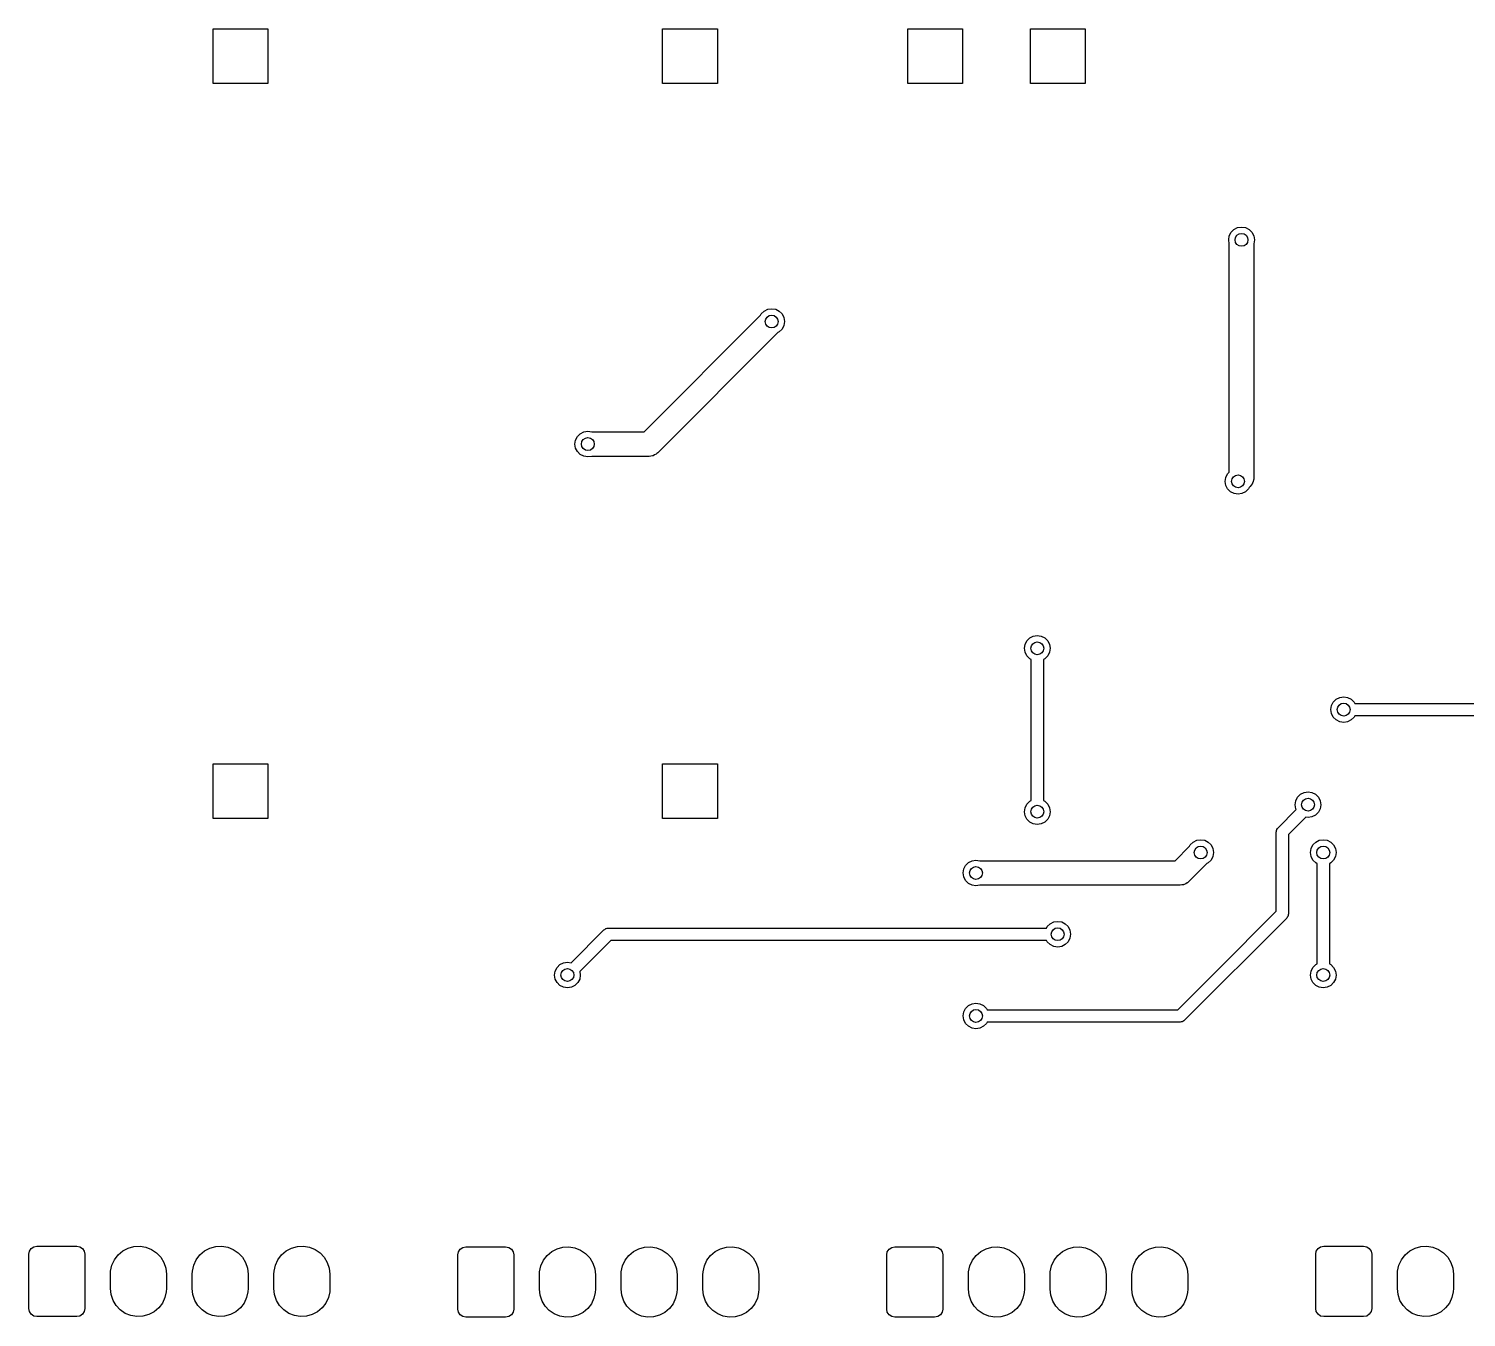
# Model space of a CAD drawing. Extents: x 2.94 to 6.46, y -5.04 to -3.38.
# Drawn here: x 2.941 to 4.7, y -5.044 to -3.467 of the extents above; entities that cross this region are included whole.
import ezdxf

# ---------------------------------------------------------------- set-up
doc = ezdxf.new("R2010")
doc.units = 0
doc.header["$MEASUREMENT"] = 0
doc.layers.add('BLACK', color=7, linetype='CONTINUOUS')

msp = doc.modelspace()

# ---------------------------------------------------------------- linework, layer by layer
at = {"layer": 'BLACK', "linetype": 'CONTINUOUS'}
for p, q in [((3.16654, -3.53346), (3.16654, -3.46654)), ((3.16654, -3.46654), (3.23346, -3.46654)), ((3.23346, -3.46654), (3.23346, -3.53346)), ((3.71654, -3.53346), (3.71654, -3.46654)), ((3.71654, -3.46654), (3.78346, -3.46654)), ((3.78346, -3.46654), (3.78346, -3.53346)), ((4.01654, -3.53346), (4.01654, -3.46654)), ((4.01654, -3.46654), (4.08346, -3.46654)), ((4.08346, -3.46654), (4.08346, -3.53346)), ((4.16654, -3.53346), (4.16654, -3.46654)), ((4.16654, -3.46654), (4.23346, -3.46654)), ((4.23346, -3.46654), (4.23346, -3.53346)), ((3.23346, -3.53346), (3.16654, -3.53346)), ((3.78346, -3.53346), (3.71654, -3.53346)), ((4.08346, -3.53346), (4.01654, -3.53346)), ((4.23346, -3.53346), (4.16654, -3.53346)), ((4.41574, -3.71226), (4.42013, -3.71002)), ((4.42013, -3.71002), (4.425, -3.70925)), ((4.425, -3.70925), (4.42987, -3.71002)), ((4.42987, -3.71002), (4.43426, -3.71226)), ((4.40925, -3.725), (4.41002, -3.72013)), ((4.41, -3.72972), (4.40925, -3.725)), ((4.41002, -3.72013), (4.41226, -3.71574)), ((4.41226, -3.71574), (4.41574, -3.71226)), ((4.43426, -3.71226), (4.43774, -3.71574)), ((4.43774, -3.71574), (4.43998, -3.72013)), ((4.43998, -3.72013), (4.44075, -3.725)), ((4.44075, -3.725), (4.44, -3.72972)), ((4.41, -4.00934), (4.41, -3.72972)), ((4.44, -3.72972), (4.44, -4.01634)), ((3.69379, -3.96), (3.83645, -3.81734)), ((3.83645, -3.81734), (3.83726, -3.81574)), ((3.83726, -3.81574), (3.84074, -3.81226)), ((3.84074, -3.81226), (3.84513, -3.81002)), ((3.84513, -3.81002), (3.85, -3.80925)), ((3.85, -3.80925), (3.85487, -3.81002)), ((3.85487, -3.81002), (3.85926, -3.81226)), ((3.85926, -3.81226), (3.86274, -3.81574)), ((3.86274, -3.81574), (3.86498, -3.82013)), ((3.86274, -3.83426), (3.85926, -3.83774)), ((3.86498, -3.82987), (3.86274, -3.83426)), ((3.86498, -3.82013), (3.86575, -3.825)), ((3.86575, -3.825), (3.86498, -3.82987)), ((3.85766, -3.83855), (3.71061, -3.98561)), ((3.85926, -3.83774), (3.85766, -3.83855)), ((3.60925, -3.975), (3.61002, -3.97013)), ((3.61002, -3.97987), (3.60925, -3.975)), ((3.61002, -3.97013), (3.61226, -3.96574)), ((3.61226, -3.96574), (3.61574, -3.96226)), ((3.61574, -3.96226), (3.62013, -3.96002)), ((3.62013, -3.96002), (3.625, -3.95925)), ((3.625, -3.95925), (3.62972, -3.96)), ((3.62972, -3.96), (3.69379, -3.96)), ((3.61226, -3.98426), (3.61002, -3.97987)), ((3.61574, -3.98774), (3.61226, -3.98426)), ((3.62013, -3.98998), (3.61574, -3.98774)), ((3.625, -3.99075), (3.62013, -3.98998)), ((3.62972, -3.99), (3.625, -3.99075)), ((3.7, -3.99), (3.62972, -3.99)), ((3.70209, -3.98965), (3.7, -3.99)), ((3.70418, -3.9894), (3.70209, -3.98965)), ((3.70451, -3.98925), (3.70418, -3.9894)), ((3.70486, -3.98919), (3.70451, -3.98925)), ((3.70672, -3.98819), (3.70486, -3.98919)), ((3.70863, -3.98727), (3.70672, -3.98819)), ((3.709, -3.98696), (3.70863, -3.98727)), ((3.70919, -3.98685), (3.709, -3.98696)), ((3.70943, -3.98659), (3.70919, -3.98685)), ((3.71061, -3.98561), (3.70943, -3.98659)), ((4.40793, -4.01141), (4.41, -4.00934)), ((4.40492, -4.02067), (4.40569, -4.0158)), ((4.40569, -4.02554), (4.40492, -4.02067)), ((4.40569, -4.0158), (4.40793, -4.01141)), ((4.40793, -4.02993), (4.40569, -4.02554)), ((4.43422, -4.02833), (4.43341, -4.02993)), ((4.43561, -4.02695), (4.43422, -4.02833)), ((4.43684, -4.02523), (4.43561, -4.02695)), ((4.43814, -4.02356), (4.43684, -4.02523)), ((4.43826, -4.02323), (4.43814, -4.02356)), ((4.43847, -4.02294), (4.43826, -4.02323)), ((4.43908, -4.02091), (4.43847, -4.02294)), ((4.43978, -4.01892), (4.43908, -4.02091)), ((4.43982, -4.01843), (4.43978, -4.01892)), ((4.43988, -4.01822), (4.43982, -4.01843)), ((4.44, -4.01634), (4.43987, -4.01786)), ((4.43987, -4.01786), (4.43988, -4.01822)), ((4.41141, -4.03341), (4.40793, -4.02993)), ((4.4158, -4.03565), (4.41141, -4.03341)), ((4.42067, -4.03642), (4.4158, -4.03565)), ((4.42554, -4.03565), (4.42067, -4.03642)), ((4.42993, -4.03341), (4.42554, -4.03565)), ((4.43341, -4.02993), (4.42993, -4.03341)), ((4.15925, -4.225), (4.16002, -4.22013)), ((4.16002, -4.22013), (4.16226, -4.21574)), ((4.16226, -4.21574), (4.16574, -4.21226)), ((4.16574, -4.21226), (4.17013, -4.21002)), ((4.17013, -4.21002), (4.175, -4.20925)), ((4.175, -4.20925), (4.17987, -4.21002)), ((4.17987, -4.21002), (4.18426, -4.21226)), ((4.18426, -4.21226), (4.18774, -4.21574)), ((4.18774, -4.21574), (4.18998, -4.22013)), ((4.18998, -4.22013), (4.19075, -4.225)), ((4.16002, -4.22987), (4.15925, -4.225)), ((4.16226, -4.23426), (4.16002, -4.22987)), ((4.16574, -4.23774), (4.16226, -4.23426)), ((4.1675, -4.23864), (4.16574, -4.23774)), ((4.1675, -4.41136), (4.1675, -4.23864)), ((4.18426, -4.23774), (4.1825, -4.23864)), ((4.1825, -4.23864), (4.1825, -4.41136)), ((4.18774, -4.23426), (4.18426, -4.23774)), ((4.18998, -4.22987), (4.18774, -4.23426)), ((4.19075, -4.225), (4.18998, -4.22987)), ((4.53502, -4.29513), (4.53726, -4.29074)), ((4.53726, -4.29074), (4.54074, -4.28726)), ((4.54074, -4.28726), (4.54513, -4.28502)), ((4.54513, -4.28502), (4.55, -4.28425)), ((4.55, -4.28425), (4.55487, -4.28502)), ((4.55487, -4.28502), (4.55926, -4.28726)), ((4.55926, -4.28726), (4.56274, -4.29074)), ((4.56274, -4.29074), (4.56364, -4.2925)), ((4.56364, -4.2925), (4.77501, -4.2925)), ((4.53425, -4.3), (4.53502, -4.29513)), ((4.53502, -4.30487), (4.53425, -4.3)), ((4.53726, -4.30926), (4.53502, -4.30487)), ((4.54074, -4.31274), (4.53726, -4.30926)), ((4.56274, -4.30926), (4.55926, -4.31274)), ((4.56364, -4.3075), (4.56274, -4.30926)), ((4.77189, -4.3075), (4.56364, -4.3075)), ((4.54513, -4.31498), (4.54074, -4.31274)), ((4.55, -4.31575), (4.54513, -4.31498)), ((4.55487, -4.31498), (4.55, -4.31575)), ((4.55926, -4.31274), (4.55487, -4.31498)), ((3.16654, -4.43346), (3.16654, -4.36654)), ((3.16654, -4.36654), (3.23346, -4.36654)), ((3.23346, -4.36654), (3.23346, -4.43346)), ((3.71654, -4.43346), (3.71654, -4.36654)), ((3.71654, -4.36654), (3.78346, -4.36654)), ((3.78346, -4.36654), (3.78346, -4.43346)), ((4.16226, -4.41574), (4.16574, -4.41226)), ((4.16574, -4.41226), (4.1675, -4.41136)), ((4.1825, -4.41136), (4.18426, -4.41226)), ((4.18426, -4.41226), (4.18774, -4.41574)), ((4.49059, -4.41643), (4.49136, -4.41157)), ((4.49136, -4.41157), (4.4936, -4.40718)), ((4.4936, -4.40718), (4.49708, -4.40369)), ((4.49708, -4.40369), (4.50147, -4.40146)), ((4.50147, -4.40146), (4.50634, -4.40069)), ((4.50634, -4.40069), (4.5112, -4.40146)), ((4.5112, -4.40146), (4.51559, -4.40369)), ((4.51559, -4.40369), (4.51908, -4.40718)), ((4.51908, -4.40718), (4.52131, -4.41157)), ((4.52131, -4.41157), (4.52208, -4.41643)), ((4.15925, -4.425), (4.16002, -4.42013)), ((4.16002, -4.42987), (4.15925, -4.425)), ((4.16002, -4.42013), (4.16226, -4.41574)), ((4.16226, -4.43426), (4.16002, -4.42987)), ((4.18774, -4.41574), (4.18998, -4.42013)), ((4.18998, -4.42987), (4.18774, -4.43426)), ((4.18998, -4.42013), (4.19075, -4.425)), ((4.19075, -4.425), (4.18998, -4.42987)), ((4.4697, -4.4447), (4.49194, -4.42245)), ((4.50382, -4.43178), (4.4825, -4.45311)), ((4.49136, -4.4213), (4.49059, -4.41643)), ((4.49194, -4.42245), (4.49136, -4.4213)), ((4.50634, -4.43218), (4.50382, -4.43178)), ((4.5112, -4.43141), (4.50634, -4.43218)), ((4.51559, -4.42918), (4.5112, -4.43141)), ((4.51908, -4.42569), (4.51559, -4.42918)), ((4.52131, -4.4213), (4.51908, -4.42569)), ((4.52208, -4.41643), (4.52131, -4.4213)), ((3.23346, -4.43346), (3.16654, -4.43346)), ((3.78346, -4.43346), (3.71654, -4.43346)), ((4.16574, -4.43774), (4.16226, -4.43426)), ((4.17013, -4.43998), (4.16574, -4.43774)), ((4.175, -4.44075), (4.17013, -4.43998)), ((4.17987, -4.43998), (4.175, -4.44075)), ((4.18426, -4.43774), (4.17987, -4.43998)), ((4.18774, -4.43426), (4.18426, -4.43774)), ((4.4675, -4.44999), (4.46778, -4.44877)), ((4.4675, -4.54689), (4.4675, -4.44999)), ((4.46778, -4.44877), (4.46792, -4.44752)), ((4.46792, -4.44752), (4.46815, -4.44716)), ((4.46815, -4.44716), (4.46825, -4.44674)), ((4.46825, -4.44674), (4.46903, -4.44576)), ((4.46903, -4.44576), (4.4697, -4.4447)), ((4.34379, -4.485), (4.36145, -4.46734)), ((4.36145, -4.46734), (4.36226, -4.46574)), ((4.36226, -4.46574), (4.36574, -4.46226)), ((4.36574, -4.46226), (4.37013, -4.46002)), ((4.37013, -4.46002), (4.375, -4.45925)), ((4.375, -4.45925), (4.37987, -4.46002)), ((4.37987, -4.46002), (4.38426, -4.46226)), ((4.38426, -4.46226), (4.38774, -4.46574)), ((4.38774, -4.46574), (4.38998, -4.47013)), ((4.4825, -4.45311), (4.4825, -4.55001)), ((4.51002, -4.47013), (4.51226, -4.46574)), ((4.51226, -4.46574), (4.51574, -4.46226)), ((4.51574, -4.46226), (4.52013, -4.46002)), ((4.52013, -4.46002), (4.525, -4.45925)), ((4.525, -4.45925), (4.52987, -4.46002)), ((4.52987, -4.46002), (4.53426, -4.46226)), ((4.53426, -4.46226), (4.53774, -4.46574)), ((4.53774, -4.46574), (4.53998, -4.47013)), ((4.09074, -4.48726), (4.09513, -4.48502)), ((4.09513, -4.48502), (4.1, -4.48425)), ((4.1, -4.48425), (4.10472, -4.485)), ((4.10472, -4.485), (4.34379, -4.485)), ((4.38774, -4.48426), (4.38426, -4.48774)), ((4.38998, -4.47987), (4.38774, -4.48426)), ((4.38998, -4.47013), (4.39075, -4.475)), ((4.39075, -4.475), (4.38998, -4.47987)), ((4.50925, -4.475), (4.51002, -4.47013)), ((4.51002, -4.47987), (4.50925, -4.475)), ((4.51226, -4.48426), (4.51002, -4.47987)), ((4.51574, -4.48774), (4.51226, -4.48426)), ((4.53774, -4.48426), (4.53426, -4.48774)), ((4.53998, -4.47987), (4.53774, -4.48426)), ((4.53998, -4.47013), (4.54075, -4.475)), ((4.54075, -4.475), (4.53998, -4.47987)), ((4.08425, -4.5), (4.08502, -4.49513)), ((4.08502, -4.50487), (4.08425, -4.5)), ((4.08502, -4.49513), (4.08726, -4.49074)), ((4.08726, -4.49074), (4.09074, -4.48726)), ((4.38266, -4.48855), (4.36061, -4.51061)), ((4.38426, -4.48774), (4.38266, -4.48855)), ((4.5175, -4.48864), (4.51574, -4.48774)), ((4.5175, -4.61136), (4.5175, -4.48864)), ((4.53426, -4.48774), (4.5325, -4.48864)), ((4.5325, -4.48864), (4.5325, -4.61136)), ((4.08726, -4.50926), (4.08502, -4.50487)), ((4.09074, -4.51274), (4.08726, -4.50926)), ((4.09513, -4.51498), (4.09074, -4.51274)), ((4.1, -4.51575), (4.09513, -4.51498)), ((4.10472, -4.515), (4.1, -4.51575)), ((4.35, -4.515), (4.10472, -4.515)), ((4.35209, -4.51465), (4.35, -4.515)), ((4.35418, -4.5144), (4.35209, -4.51465)), ((4.35451, -4.51425), (4.35418, -4.5144)), ((4.35486, -4.51419), (4.35451, -4.51425)), ((4.35672, -4.51319), (4.35486, -4.51419)), ((4.35863, -4.51227), (4.35672, -4.51319)), ((4.359, -4.51196), (4.35863, -4.51227)), ((4.35919, -4.51185), (4.359, -4.51196)), ((4.35943, -4.51159), (4.35919, -4.51185)), ((4.36061, -4.51061), (4.35943, -4.51159)), ((4.4803, -4.5553), (4.35529, -4.68031)), ((4.3947, -4.6197), (4.4675, -4.54689)), ((4.48097, -4.55424), (4.4803, -4.5553)), ((4.48175, -4.55326), (4.48097, -4.55424)), ((4.48185, -4.55284), (4.48175, -4.55326)), ((4.48208, -4.55248), (4.48185, -4.55284)), ((4.48222, -4.55123), (4.48208, -4.55248)), ((4.4825, -4.55001), (4.48222, -4.55123)), ((3.60444, -4.60995), (3.64471, -4.56969)), ((3.64471, -4.56969), (3.64577, -4.56902)), ((3.64577, -4.56902), (3.64675, -4.56824)), ((3.64675, -4.56824), (3.64717, -4.56815)), ((3.64717, -4.56815), (3.64753, -4.56792)), ((3.64753, -4.56792), (3.64878, -4.56778)), ((3.64878, -4.56778), (3.65, -4.5675)), ((3.65, -4.5675), (4.18636, -4.5675)), ((4.18636, -4.5675), (4.18726, -4.56574)), ((4.18726, -4.56574), (4.19074, -4.56226)), ((4.19074, -4.56226), (4.19513, -4.56002)), ((4.19513, -4.56002), (4.2, -4.55925)), ((4.2, -4.55925), (4.20487, -4.56002)), ((4.20487, -4.56002), (4.20926, -4.56226)), ((4.20926, -4.56226), (4.21274, -4.56574)), ((4.21274, -4.56574), (4.21498, -4.57013)), ((4.21498, -4.57013), (4.21575, -4.575)), ((3.65311, -4.5825), (3.61505, -4.62056)), ((4.18636, -4.5825), (3.65311, -4.5825)), ((4.18726, -4.58426), (4.18636, -4.5825)), ((4.19074, -4.58774), (4.18726, -4.58426)), ((4.19513, -4.58998), (4.19074, -4.58774)), ((4.2, -4.59075), (4.19513, -4.58998)), ((4.20487, -4.58998), (4.2, -4.59075)), ((4.20926, -4.58774), (4.20487, -4.58998)), ((4.21274, -4.58426), (4.20926, -4.58774)), ((4.21498, -4.57987), (4.21274, -4.58426)), ((4.21575, -4.575), (4.21498, -4.57987)), ((3.58425, -4.625), (3.58502, -4.62013)), ((3.58502, -4.62987), (3.58425, -4.625)), ((3.58502, -4.62013), (3.58726, -4.61574)), ((3.58726, -4.61574), (3.59074, -4.61226)), ((3.59074, -4.61226), (3.59513, -4.61002)), ((3.59513, -4.61002), (3.6, -4.60925)), ((3.6, -4.60925), (3.60444, -4.60995)), ((3.61575, -4.625), (3.61498, -4.62987)), ((3.61505, -4.62056), (3.61575, -4.625)), ((4.34689, -4.6675), (4.3947, -4.6197)), ((4.3947, -4.6197), (4.3947, -4.6197)), ((4.50925, -4.625), (4.51002, -4.62013)), ((4.51002, -4.62987), (4.50925, -4.625)), ((4.51002, -4.62013), (4.51226, -4.61574)), ((4.51226, -4.61574), (4.51574, -4.61226)), ((4.51574, -4.61226), (4.5175, -4.61136)), ((4.5325, -4.61136), (4.53426, -4.61226)), ((4.53426, -4.61226), (4.53774, -4.61574)), ((4.53774, -4.61574), (4.53998, -4.62013)), ((4.53998, -4.62013), (4.54075, -4.625)), ((4.54075, -4.625), (4.53998, -4.62987)), ((3.58726, -4.63426), (3.58502, -4.62987)), ((3.59074, -4.63774), (3.58726, -4.63426)), ((3.59513, -4.63998), (3.59074, -4.63774)), ((3.6, -4.64075), (3.59513, -4.63998)), ((3.60487, -4.63998), (3.6, -4.64075)), ((3.60926, -4.63774), (3.60487, -4.63998)), ((3.61274, -4.63426), (3.60926, -4.63774)), ((3.61498, -4.62987), (3.61274, -4.63426)), ((4.51226, -4.63426), (4.51002, -4.62987)), ((4.51574, -4.63774), (4.51226, -4.63426)), ((4.52013, -4.63998), (4.51574, -4.63774)), ((4.525, -4.64075), (4.52013, -4.63998)), ((4.52987, -4.63998), (4.525, -4.64075)), ((4.53426, -4.63774), (4.52987, -4.63998)), ((4.53774, -4.63426), (4.53426, -4.63774)), ((4.53998, -4.62987), (4.53774, -4.63426)), ((4.09074, -4.66226), (4.09513, -4.66002)), ((4.09513, -4.66002), (4.1, -4.65925)), ((4.1, -4.65925), (4.10487, -4.66002)), ((4.10487, -4.66002), (4.10926, -4.66226)), ((4.08425, -4.675), (4.08502, -4.67013)), ((4.08502, -4.67987), (4.08425, -4.675)), ((4.08502, -4.67013), (4.08726, -4.66574)), ((4.08726, -4.66574), (4.09074, -4.66226)), ((4.10926, -4.66226), (4.11274, -4.66574)), ((4.11274, -4.66574), (4.11364, -4.6675)), ((4.11364, -4.6675), (4.34689, -4.6675)), ((4.08726, -4.68426), (4.08502, -4.67987)), ((4.09074, -4.68774), (4.08726, -4.68426)), ((4.09513, -4.68998), (4.09074, -4.68774)), ((4.1, -4.69075), (4.09513, -4.68998)), ((4.10487, -4.68998), (4.1, -4.69075)), ((4.10926, -4.68774), (4.10487, -4.68998)), ((4.11274, -4.68426), (4.10926, -4.68774)), ((4.11364, -4.6825), (4.11274, -4.68426)), ((4.35, -4.6825), (4.11364, -4.6825)), ((4.35122, -4.68222), (4.35, -4.6825)), ((4.35247, -4.68208), (4.35122, -4.68222)), ((4.35283, -4.68185), (4.35247, -4.68208)), ((4.35325, -4.68176), (4.35283, -4.68185)), ((4.35423, -4.68098), (4.35325, -4.68176)), ((4.35529, -4.68031), (4.35423, -4.68098)), ((2.9415, -4.96297), (2.94363, -4.95977)), ((2.94363, -4.95977), (2.94682, -4.95764)), ((2.94682, -4.95764), (2.95059, -4.95689)), ((2.95059, -4.95689), (2.99941, -4.95689)), ((2.99941, -4.95689), (3.00318, -4.95764)), ((3.00318, -4.95764), (3.00637, -4.95977)), ((3.00637, -4.95977), (3.0085, -4.96297)), ((3.05585, -4.96275), (3.06239, -4.9593)), ((3.06239, -4.9593), (3.06952, -4.95733)), ((3.06952, -4.95733), (3.07691, -4.95694)), ((3.07691, -4.95694), (3.08421, -4.95815)), ((3.08421, -4.95815), (3.09108, -4.9609)), ((3.09108, -4.9609), (3.0972, -4.96506)), ((3.15585, -4.96275), (3.16239, -4.9593)), ((3.16239, -4.9593), (3.16952, -4.95733)), ((3.16952, -4.95733), (3.17691, -4.95694)), ((3.17691, -4.95694), (3.18421, -4.95815)), ((3.18421, -4.95815), (3.19108, -4.9609)), ((3.19108, -4.9609), (3.1972, -4.96506)), ((3.25585, -4.96275), (3.26239, -4.9593)), ((3.26239, -4.9593), (3.26952, -4.95733)), ((3.26952, -4.95733), (3.27691, -4.95694)), ((3.27691, -4.95694), (3.28421, -4.95815)), ((3.28421, -4.95815), (3.29108, -4.9609)), ((3.29108, -4.9609), (3.2972, -4.96506)), ((3.4665, -4.96375), (3.46863, -4.96056)), ((3.46863, -4.96056), (3.47182, -4.95843)), ((3.47182, -4.95843), (3.47559, -4.95768)), ((3.47559, -4.95768), (3.52441, -4.95768)), ((3.52441, -4.95768), (3.52818, -4.95843)), ((3.52818, -4.95843), (3.53137, -4.96056)), ((3.53137, -4.96056), (3.5335, -4.96375)), ((3.58085, -4.96353), (3.58739, -4.96008)), ((3.58739, -4.96008), (3.59452, -4.95812)), ((3.59452, -4.95812), (3.60191, -4.95773)), ((3.60191, -4.95773), (3.60921, -4.95894)), ((3.60921, -4.95894), (3.61608, -4.96169)), ((3.68085, -4.96353), (3.68739, -4.96008)), ((3.68739, -4.96008), (3.69452, -4.95812)), ((3.69452, -4.95812), (3.70191, -4.95773)), ((3.70191, -4.95773), (3.70921, -4.95894)), ((3.70921, -4.95894), (3.71608, -4.96169)), ((3.78085, -4.96353), (3.78739, -4.96008)), ((3.78739, -4.96008), (3.79452, -4.95812)), ((3.79452, -4.95812), (3.80191, -4.95773)), ((3.80191, -4.95773), (3.80921, -4.95894)), ((3.80921, -4.95894), (3.81608, -4.96169)), ((3.9915, -4.96375), (3.99363, -4.96056)), ((3.99363, -4.96056), (3.99682, -4.95843)), ((3.99682, -4.95843), (4.00059, -4.95768)), ((4.00059, -4.95768), (4.04941, -4.95768)), ((4.04941, -4.95768), (4.05318, -4.95843)), ((4.05318, -4.95843), (4.05637, -4.96056)), ((4.05637, -4.96056), (4.0585, -4.96375)), ((4.10585, -4.96353), (4.11239, -4.96008)), ((4.11239, -4.96008), (4.11952, -4.95812)), ((4.11952, -4.95812), (4.12691, -4.95773)), ((4.12691, -4.95773), (4.13421, -4.95894)), ((4.13421, -4.95894), (4.14108, -4.96169)), ((4.20585, -4.96353), (4.21239, -4.96008)), ((4.21239, -4.96008), (4.21952, -4.95812)), ((4.21952, -4.95812), (4.22691, -4.95773)), ((4.22691, -4.95773), (4.23421, -4.95894)), ((4.23421, -4.95894), (4.24108, -4.96169)), ((4.30585, -4.96353), (4.31239, -4.96008)), ((4.31239, -4.96008), (4.31952, -4.95812)), ((4.31952, -4.95812), (4.32691, -4.95773)), ((4.32691, -4.95773), (4.33421, -4.95894)), ((4.33421, -4.95894), (4.34108, -4.96169)), ((4.5165, -4.96297), (4.51863, -4.95977)), ((4.51863, -4.95977), (4.52182, -4.95764)), ((4.52182, -4.95764), (4.52559, -4.95689)), ((4.52559, -4.95689), (4.57441, -4.95689)), ((4.57441, -4.95689), (4.57818, -4.95764)), ((4.57818, -4.95764), (4.58137, -4.95977)), ((4.58137, -4.95977), (4.5835, -4.96297)), ((4.63085, -4.96275), (4.63739, -4.9593)), ((4.63739, -4.9593), (4.64452, -4.95733)), ((4.64452, -4.95733), (4.65191, -4.95694)), ((4.65191, -4.95694), (4.65921, -4.95815)), ((4.65921, -4.95815), (4.66608, -4.9609)), ((4.66608, -4.9609), (4.6722, -4.96506)), ((2.94075, -4.96673), (2.9415, -4.96297)), ((2.94075, -5.03327), (2.94075, -4.96673)), ((3.0085, -4.96297), (3.00925, -4.96673)), ((3.00925, -4.96673), (3.00925, -5.03327)), ((3.04258, -4.9801), (3.0457, -4.9734)), ((3.0457, -4.9734), (3.0502, -4.96752)), ((3.0502, -4.96752), (3.05585, -4.96275)), ((3.0972, -4.96506), (3.10228, -4.97043)), ((3.10228, -4.97043), (3.10609, -4.97677)), ((3.10609, -4.97677), (3.10845, -4.98379)), ((3.14258, -4.9801), (3.1457, -4.9734)), ((3.1457, -4.9734), (3.1502, -4.96752)), ((3.1502, -4.96752), (3.15585, -4.96275)), ((3.1972, -4.96506), (3.20228, -4.97043)), ((3.20228, -4.97043), (3.20609, -4.97677)), ((3.20609, -4.97677), (3.20845, -4.98379)), ((3.24258, -4.9801), (3.2457, -4.9734)), ((3.2457, -4.9734), (3.2502, -4.96752)), ((3.2502, -4.96752), (3.25585, -4.96275)), ((3.2972, -4.96506), (3.30228, -4.97043)), ((3.30228, -4.97043), (3.30609, -4.97677)), ((3.30609, -4.97677), (3.30845, -4.98379)), ((3.46575, -4.96752), (3.4665, -4.96375)), ((3.46575, -5.03406), (3.46575, -4.96752)), ((3.5335, -4.96375), (3.53425, -4.96752)), ((3.53425, -4.96752), (3.53425, -5.03406)), ((3.56758, -4.98089), (3.5707, -4.97419)), ((3.5707, -4.97419), (3.5752, -4.96831)), ((3.5752, -4.96831), (3.58085, -4.96353)), ((3.61608, -4.96169), (3.6222, -4.96584)), ((3.6222, -4.96584), (3.62728, -4.97122)), ((3.62728, -4.97122), (3.63109, -4.97756)), ((3.63109, -4.97756), (3.63345, -4.98457)), ((3.66758, -4.98089), (3.6707, -4.97419)), ((3.6707, -4.97419), (3.6752, -4.96831)), ((3.6752, -4.96831), (3.68085, -4.96353)), ((3.71608, -4.96169), (3.7222, -4.96584)), ((3.7222, -4.96584), (3.72728, -4.97122)), ((3.72728, -4.97122), (3.73109, -4.97756)), ((3.73109, -4.97756), (3.73345, -4.98457)), ((3.76758, -4.98089), (3.7707, -4.97419)), ((3.7707, -4.97419), (3.7752, -4.96831)), ((3.7752, -4.96831), (3.78085, -4.96353)), ((3.81608, -4.96169), (3.8222, -4.96584)), ((3.8222, -4.96584), (3.82728, -4.97122)), ((3.82728, -4.97122), (3.83109, -4.97756)), ((3.83109, -4.97756), (3.83345, -4.98457)), ((3.99075, -4.96752), (3.9915, -4.96375)), ((3.99075, -5.03406), (3.99075, -4.96752)), ((4.0585, -4.96375), (4.05925, -4.96752)), ((4.05925, -4.96752), (4.05925, -5.03406)), ((4.09258, -4.98089), (4.0957, -4.97419)), ((4.0957, -4.97419), (4.1002, -4.96831)), ((4.1002, -4.96831), (4.10585, -4.96353)), ((4.14108, -4.96169), (4.1472, -4.96584)), ((4.1472, -4.96584), (4.15228, -4.97122)), ((4.15228, -4.97122), (4.15609, -4.97756)), ((4.15609, -4.97756), (4.15845, -4.98457)), ((4.19258, -4.98089), (4.1957, -4.97419)), ((4.1957, -4.97419), (4.2002, -4.96831)), ((4.2002, -4.96831), (4.20585, -4.96353)), ((4.24108, -4.96169), (4.2472, -4.96584)), ((4.2472, -4.96584), (4.25228, -4.97122)), ((4.25228, -4.97122), (4.25609, -4.97756)), ((4.25609, -4.97756), (4.25845, -4.98457)), ((4.29258, -4.98089), (4.2957, -4.97419)), ((4.2957, -4.97419), (4.3002, -4.96831)), ((4.3002, -4.96831), (4.30585, -4.96353)), ((4.34108, -4.96169), (4.3472, -4.96584)), ((4.3472, -4.96584), (4.35228, -4.97122)), ((4.35228, -4.97122), (4.35609, -4.97756)), ((4.35609, -4.97756), (4.35845, -4.98457)), ((4.51575, -4.96673), (4.5165, -4.96297)), ((4.51575, -5.03327), (4.51575, -4.96673)), ((4.5835, -4.96297), (4.58425, -4.96673)), ((4.58425, -4.96673), (4.58425, -5.03327)), ((4.61758, -4.9801), (4.6207, -4.9734)), ((4.6207, -4.9734), (4.6252, -4.96752)), ((4.6252, -4.96752), (4.63085, -4.96275)), ((4.6722, -4.96506), (4.67728, -4.97043)), ((4.67728, -4.97043), (4.68109, -4.97677)), ((4.68109, -4.97677), (4.68345, -4.98379)), ((3.04075, -4.99114), (3.04096, -4.98732)), ((3.04075, -5.00886), (3.04075, -4.99114)), ((3.04096, -4.98732), (3.04258, -4.9801)), ((3.10845, -4.98379), (3.10925, -4.99114)), ((3.10925, -4.99114), (3.10925, -5.00886)), ((3.14075, -4.99114), (3.14096, -4.98732)), ((3.14075, -5.00886), (3.14075, -4.99114)), ((3.14096, -4.98732), (3.14258, -4.9801)), ((3.20845, -4.98379), (3.20925, -4.99114)), ((3.20925, -4.99114), (3.20925, -5.00886)), ((3.24075, -4.99114), (3.24096, -4.98732)), ((3.24075, -5.00886), (3.24075, -4.99114)), ((3.24096, -4.98732), (3.24258, -4.9801)), ((3.30845, -4.98379), (3.30925, -4.99114)), ((3.30925, -4.99114), (3.30925, -5.00886)), ((3.56575, -4.99193), (3.56596, -4.98811)), ((3.56575, -5.00965), (3.56575, -4.99193)), ((3.56596, -4.98811), (3.56758, -4.98089)), ((3.63345, -4.98457), (3.63425, -4.99193)), ((3.63425, -4.99193), (3.63425, -5.00965)), ((3.66575, -4.99193), (3.66596, -4.98811)), ((3.66575, -5.00965), (3.66575, -4.99193)), ((3.66596, -4.98811), (3.66758, -4.98089)), ((3.73345, -4.98457), (3.73425, -4.99193)), ((3.73425, -4.99193), (3.73425, -5.00965)), ((3.76575, -4.99193), (3.76596, -4.98811)), ((3.76575, -5.00965), (3.76575, -4.99193)), ((3.76596, -4.98811), (3.76758, -4.98089)), ((3.83345, -4.98457), (3.83425, -4.99193)), ((3.83425, -4.99193), (3.83425, -5.00965)), ((4.09075, -4.99193), (4.09096, -4.98811)), ((4.09075, -5.00965), (4.09075, -4.99193)), ((4.09096, -4.98811), (4.09258, -4.98089)), ((4.15845, -4.98457), (4.15925, -4.99193)), ((4.15925, -4.99193), (4.15925, -5.00965)), ((4.19075, -4.99193), (4.19096, -4.98811)), ((4.19075, -5.00965), (4.19075, -4.99193)), ((4.19096, -4.98811), (4.19258, -4.98089)), ((4.25845, -4.98457), (4.25925, -4.99193)), ((4.25925, -4.99193), (4.25925, -5.00965)), ((4.29075, -4.99193), (4.29096, -4.98811)), ((4.29075, -5.00965), (4.29075, -4.99193)), ((4.29096, -4.98811), (4.29258, -4.98089)), ((4.35845, -4.98457), (4.35925, -4.99193)), ((4.35925, -4.99193), (4.35925, -5.00965)), ((4.61575, -4.99114), (4.61596, -4.98732)), ((4.61575, -5.00886), (4.61575, -4.99114)), ((4.61596, -4.98732), (4.61758, -4.9801)), ((4.68345, -4.98379), (4.68425, -4.99114)), ((4.68425, -4.99114), (4.68425, -5.00886)), ((3.04155, -5.01621), (3.04075, -5.00886)), ((3.10904, -5.01268), (3.10742, -5.0199)), ((3.10925, -5.00886), (3.10904, -5.01268)), ((3.14155, -5.01621), (3.14075, -5.00886)), ((3.20904, -5.01268), (3.20742, -5.0199)), ((3.20925, -5.00886), (3.20904, -5.01268)), ((3.24155, -5.01621), (3.24075, -5.00886)), ((3.30904, -5.01268), (3.30742, -5.0199)), ((3.30925, -5.00886), (3.30904, -5.01268)), ((3.56655, -5.017), (3.56575, -5.00965)), ((3.63404, -5.01346), (3.63242, -5.02068)), ((3.63425, -5.00965), (3.63404, -5.01346)), ((3.66655, -5.017), (3.66575, -5.00965)), ((3.73404, -5.01346), (3.73242, -5.02068)), ((3.73425, -5.00965), (3.73404, -5.01346)), ((3.76655, -5.017), (3.76575, -5.00965)), ((3.83404, -5.01346), (3.83242, -5.02068)), ((3.83425, -5.00965), (3.83404, -5.01346)), ((4.09155, -5.017), (4.09075, -5.00965)), ((4.15904, -5.01346), (4.15742, -5.02068)), ((4.15925, -5.00965), (4.15904, -5.01346)), ((4.19155, -5.017), (4.19075, -5.00965)), ((4.25904, -5.01346), (4.25742, -5.02068)), ((4.25925, -5.00965), (4.25904, -5.01346)), ((4.29155, -5.017), (4.29075, -5.00965)), ((4.35904, -5.01346), (4.35742, -5.02068)), ((4.35925, -5.00965), (4.35904, -5.01346)), ((4.61655, -5.01621), (4.61575, -5.00886)), ((4.68404, -5.01268), (4.68242, -5.0199)), ((4.68425, -5.00886), (4.68404, -5.01268)), ((3.04391, -5.02323), (3.04155, -5.01621)), ((3.04772, -5.02957), (3.04391, -5.02323)), ((3.0528, -5.03494), (3.04772, -5.02957)), ((3.1043, -5.0266), (3.0998, -5.03248)), ((3.10742, -5.0199), (3.1043, -5.0266)), ((3.14391, -5.02323), (3.14155, -5.01621)), ((3.14772, -5.02957), (3.14391, -5.02323)), ((3.1528, -5.03494), (3.14772, -5.02957)), ((3.2043, -5.0266), (3.1998, -5.03248)), ((3.20742, -5.0199), (3.2043, -5.0266)), ((3.24391, -5.02323), (3.24155, -5.01621)), ((3.24772, -5.02957), (3.24391, -5.02323)), ((3.2528, -5.03494), (3.24772, -5.02957)), ((3.3043, -5.0266), (3.2998, -5.03248)), ((3.30742, -5.0199), (3.3043, -5.0266)), ((3.56891, -5.02401), (3.56655, -5.017)), ((3.57272, -5.03035), (3.56891, -5.02401)), ((3.5778, -5.03573), (3.57272, -5.03035)), ((3.6293, -5.02739), (3.6248, -5.03327)), ((3.63242, -5.02068), (3.6293, -5.02739)), ((3.66891, -5.02401), (3.66655, -5.017)), ((3.67272, -5.03035), (3.66891, -5.02401)), ((3.6778, -5.03573), (3.67272, -5.03035)), ((3.7293, -5.02739), (3.7248, -5.03327)), ((3.73242, -5.02068), (3.7293, -5.02739)), ((3.76891, -5.02401), (3.76655, -5.017)), ((3.77272, -5.03035), (3.76891, -5.02401)), ((3.7778, -5.03573), (3.77272, -5.03035)), ((3.8293, -5.02739), (3.8248, -5.03327)), ((3.83242, -5.02068), (3.8293, -5.02739)), ((4.09391, -5.02401), (4.09155, -5.017)), ((4.09772, -5.03035), (4.09391, -5.02401)), ((4.1028, -5.03573), (4.09772, -5.03035)), ((4.1543, -5.02739), (4.1498, -5.03327)), ((4.15742, -5.02068), (4.1543, -5.02739)), ((4.19391, -5.02401), (4.19155, -5.017)), ((4.19772, -5.03035), (4.19391, -5.02401)), ((4.2028, -5.03573), (4.19772, -5.03035)), ((4.2543, -5.02739), (4.2498, -5.03327)), ((4.25742, -5.02068), (4.2543, -5.02739)), ((4.29391, -5.02401), (4.29155, -5.017)), ((4.29772, -5.03035), (4.29391, -5.02401)), ((4.3028, -5.03573), (4.29772, -5.03035)), ((4.3543, -5.02739), (4.3498, -5.03327)), ((4.35742, -5.02068), (4.3543, -5.02739)), ((4.61891, -5.02323), (4.61655, -5.01621)), ((4.62272, -5.02957), (4.61891, -5.02323)), ((4.6278, -5.03494), (4.62272, -5.02957)), ((4.6793, -5.0266), (4.6748, -5.03248)), ((4.68242, -5.0199), (4.6793, -5.0266)), ((2.9415, -5.03703), (2.94075, -5.03327)), ((2.94363, -5.04023), (2.9415, -5.03703)), ((2.94682, -5.04236), (2.94363, -5.04023)), ((2.95059, -5.04311), (2.94682, -5.04236)), ((2.99941, -5.04311), (2.95059, -5.04311)), ((3.00318, -5.04236), (2.99941, -5.04311)), ((3.00637, -5.04023), (3.00318, -5.04236)), ((3.0085, -5.03703), (3.00637, -5.04023)), ((3.00925, -5.03327), (3.0085, -5.03703)), ((3.05892, -5.0391), (3.0528, -5.03494)), ((3.06579, -5.04185), (3.05892, -5.0391)), ((3.07309, -5.04306), (3.06579, -5.04185)), ((3.08048, -5.04267), (3.07309, -5.04306)), ((3.08761, -5.0407), (3.08048, -5.04267)), ((3.09415, -5.03725), (3.08761, -5.0407)), ((3.0998, -5.03248), (3.09415, -5.03725)), ((3.15892, -5.0391), (3.1528, -5.03494)), ((3.16579, -5.04185), (3.15892, -5.0391)), ((3.17309, -5.04306), (3.16579, -5.04185)), ((3.18048, -5.04267), (3.17309, -5.04306)), ((3.18761, -5.0407), (3.18048, -5.04267)), ((3.19415, -5.03725), (3.18761, -5.0407)), ((3.1998, -5.03248), (3.19415, -5.03725)), ((3.25892, -5.0391), (3.2528, -5.03494)), ((3.26579, -5.04185), (3.25892, -5.0391)), ((3.27309, -5.04306), (3.26579, -5.04185)), ((3.28048, -5.04267), (3.27309, -5.04306)), ((3.28761, -5.0407), (3.28048, -5.04267)), ((3.29415, -5.03725), (3.28761, -5.0407)), ((3.2998, -5.03248), (3.29415, -5.03725)), ((3.4665, -5.03782), (3.46575, -5.03406)), ((3.46863, -5.04101), (3.4665, -5.03782)), ((3.47182, -5.04315), (3.46863, -5.04101)), ((3.47559, -5.0439), (3.47182, -5.04315)), ((3.52441, -5.0439), (3.47559, -5.0439)), ((3.52818, -5.04315), (3.52441, -5.0439)), ((3.53137, -5.04101), (3.52818, -5.04315)), ((3.5335, -5.03782), (3.53137, -5.04101)), ((3.53425, -5.03406), (3.5335, -5.03782)), ((3.58392, -5.03989), (3.5778, -5.03573)), ((3.59079, -5.04264), (3.58392, -5.03989)), ((3.59809, -5.04384), (3.59079, -5.04264)), ((3.60548, -5.04346), (3.59809, -5.04384)), ((3.61261, -5.04149), (3.60548, -5.04346)), ((3.61915, -5.03804), (3.61261, -5.04149)), ((3.6248, -5.03327), (3.61915, -5.03804)), ((3.68392, -5.03989), (3.6778, -5.03573)), ((3.69079, -5.04264), (3.68392, -5.03989)), ((3.69809, -5.04384), (3.69079, -5.04264)), ((3.70548, -5.04346), (3.69809, -5.04384)), ((3.71261, -5.04149), (3.70548, -5.04346)), ((3.71915, -5.03804), (3.71261, -5.04149)), ((3.7248, -5.03327), (3.71915, -5.03804)), ((3.78392, -5.03989), (3.7778, -5.03573)), ((3.79079, -5.04264), (3.78392, -5.03989)), ((3.79809, -5.04384), (3.79079, -5.04264)), ((3.80548, -5.04346), (3.79809, -5.04384)), ((3.81261, -5.04149), (3.80548, -5.04346)), ((3.81915, -5.03804), (3.81261, -5.04149)), ((3.8248, -5.03327), (3.81915, -5.03804)), ((3.9915, -5.03782), (3.99075, -5.03406)), ((3.99363, -5.04101), (3.9915, -5.03782)), ((3.99682, -5.04315), (3.99363, -5.04101)), ((4.00059, -5.0439), (3.99682, -5.04315)), ((4.04941, -5.0439), (4.00059, -5.0439)), ((4.05318, -5.04315), (4.04941, -5.0439)), ((4.05637, -5.04101), (4.05318, -5.04315)), ((4.0585, -5.03782), (4.05637, -5.04101)), ((4.05925, -5.03406), (4.0585, -5.03782)), ((4.10892, -5.03989), (4.1028, -5.03573)), ((4.11579, -5.04264), (4.10892, -5.03989)), ((4.12309, -5.04384), (4.11579, -5.04264)), ((4.13048, -5.04346), (4.12309, -5.04384)), ((4.13761, -5.04149), (4.13048, -5.04346)), ((4.14415, -5.03804), (4.13761, -5.04149)), ((4.1498, -5.03327), (4.14415, -5.03804)), ((4.20892, -5.03989), (4.2028, -5.03573)), ((4.21579, -5.04264), (4.20892, -5.03989)), ((4.22309, -5.04384), (4.21579, -5.04264)), ((4.23048, -5.04346), (4.22309, -5.04384)), ((4.23761, -5.04149), (4.23048, -5.04346)), ((4.24415, -5.03804), (4.23761, -5.04149)), ((4.2498, -5.03327), (4.24415, -5.03804)), ((4.30892, -5.03989), (4.3028, -5.03573)), ((4.31579, -5.04264), (4.30892, -5.03989)), ((4.32309, -5.04384), (4.31579, -5.04264)), ((4.33048, -5.04346), (4.32309, -5.04384)), ((4.33761, -5.04149), (4.33048, -5.04346)), ((4.34415, -5.03804), (4.33761, -5.04149)), ((4.3498, -5.03327), (4.34415, -5.03804)), ((4.5165, -5.03703), (4.51575, -5.03327)), ((4.51863, -5.04023), (4.5165, -5.03703)), ((4.52182, -5.04236), (4.51863, -5.04023)), ((4.52559, -5.04311), (4.52182, -5.04236)), ((4.57441, -5.04311), (4.52559, -5.04311)), ((4.57818, -5.04236), (4.57441, -5.04311)), ((4.58137, -5.04023), (4.57818, -5.04236)), ((4.5835, -5.03703), (4.58137, -5.04023)), ((4.58425, -5.03327), (4.5835, -5.03703)), ((4.63392, -5.0391), (4.6278, -5.03494)), ((4.64079, -5.04185), (4.63392, -5.0391)), ((4.64809, -5.04306), (4.64079, -5.04185)), ((4.65548, -5.04267), (4.64809, -5.04306)), ((4.66261, -5.0407), (4.65548, -5.04267)), ((4.66915, -5.03725), (4.66261, -5.0407)), ((4.6748, -5.03248), (4.66915, -5.03725))]:
    msp.add_line(p, q, dxfattribs=at)
at = {"layer": 'BLACK'}
for centre in [(4.425, -3.725), (3.85, -3.825), (3.625, -3.975), (4.42067, -4.02067), (4.175, -4.225), (4.55, -4.3), (4.50634, -4.41643), (4.175, -4.425), (4.375, -4.475), (4.525, -4.475), (4.1, -4.5), (4.2, -4.575), (3.6, -4.625), (4.525, -4.625), (4.1, -4.675)]:
    msp.add_circle(centre, 0.00787, dxfattribs=at)

doc.saveas('drawing.dxf')
